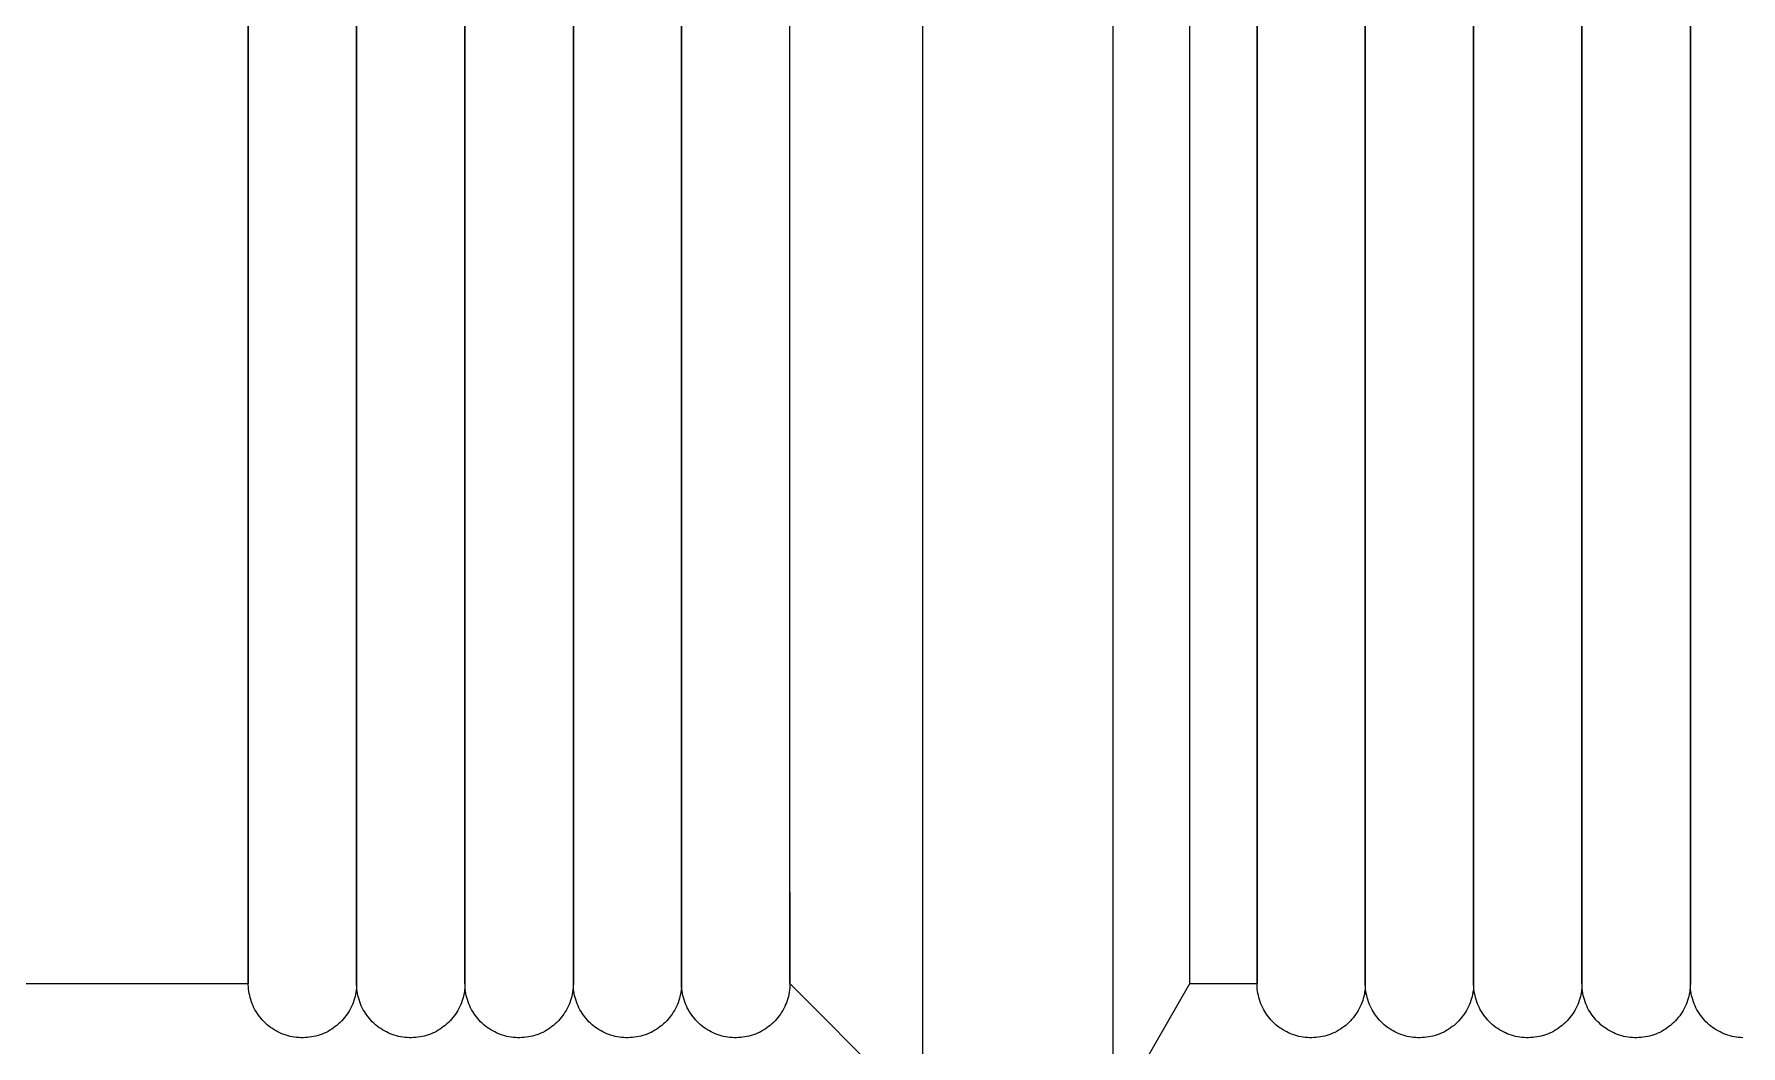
# Model space of a CAD drawing. Header units: inches. Extents: x -10318 to -7858, y -1627 to -453.
# Drawn here: x -8712.705 to -8711.479, y -571.593 to -570.866 of the extents above; entities that cross this region are included whole.
import ezdxf

# ---------------------------------------------------------------- set-up
doc = ezdxf.new("R2010")
doc.units = ezdxf.units.IN
doc.header["$MEASUREMENT"] = 0
doc.layers.add('A-GENM', color=13, linetype='Continuous', lineweight=9)

# ---------------------------------------------------------------- blocks, each defined once
blk = doc.blocks.new('M4_Assault_Rifle_14308 - M4_Assault_Rifle_14308-V7-4-Lower')
at = {"layer": 'A-GENM'}
for p, q in [((7.615, -1.1331), (7.5599, -1.2286)), ((7.615, -1.1331), (7.615, -1.8851)), ((7.8472, -1.2286), (7.7517, -1.1331)), ((7.7517, -1.1331), (7.7517, -1.8851)), ((7.2004, -1.2286), (7.2004, -1.8851)), ((7.2783, -1.2286), (7.2783, -1.8851)), ((7.3561, -1.2286), (7.3561, -1.8851)), ((7.4339, -1.2286), (7.4339, -1.8851)), ((7.5599, -1.2286), (7.5117, -1.2286)), ((7.5117, -1.2286), (7.5117, -1.8851)), ((7.5599, -1.2286), (7.5599, -1.8851)), ((7.8472, -1.2286), (7.8472, -1.8851)), ((7.925, -1.2286), (7.925, -1.8851)), ((8.0028, -1.2286), (8.0028, -1.8851)), ((8.0807, -1.2286), (8.0807, -1.8851)), ((8.1585, -1.2286), (8.1585, -1.8851)), ((8.2845, -1.2286), (8.2363, -1.2286)), ((8.2363, -1.2286), (8.2363, -1.8851)), ((9.18, -1.2286), (8.2845, -1.2286)), ((7.2004, -1.8851), (7.2004, -2.5417)), ((7.2783, -1.8851), (7.2783, -2.5417)), ((7.3561, -1.8851), (7.3561, -2.5417)), ((7.4339, -1.8851), (7.4339, -2.5417)), ((7.5117, -1.8851), (7.5117, -2.5417)), ((7.5599, -1.8851), (7.5599, -2.5417)), ((7.615, -1.8851), (7.615, -2.6372)), ((7.7517, -1.8851), (7.7517, -2.6372)), ((7.8472, -1.8851), (7.8472, -2.5417)), ((7.925, -1.8851), (7.925, -2.5417)), ((8.0028, -1.8851), (8.0028, -2.5417)), ((8.0807, -1.8851), (8.0807, -2.5417)), ((8.1585, -1.8851), (8.1585, -2.5417)), ((8.2363, -1.8851), (8.2363, -2.5417))]:
    blk.add_line(p, q, dxfattribs=at)
at = {"layer": 'A-GENM', "flags": 128}
for points in [[(7.1627, -1.1897), (7.1642, -1.1898), (7.1658, -1.19), (7.1673, -1.1902), (7.1689, -1.1904), (7.1704, -1.1907), (7.1719, -1.1911), (7.1734, -1.1916), (7.1749, -1.1921), (7.1763, -1.1926), (7.1777, -1.1932), (7.1791, -1.1939), (7.1805, -1.1947), (7.1818, -1.1954), (7.1832, -1.1963), (7.1844, -1.1972), (7.1857, -1.1981), (7.1869, -1.1991), (7.188, -1.2001), (7.1892, -1.2012), (7.1902, -1.2023), (7.1913, -1.2035), (7.1922, -1.2047), (7.1932, -1.206), (7.194, -1.2073), (7.1949, -1.2086), (7.1957, -1.2099), (7.1964, -1.2113), (7.197, -1.2127), (7.1976, -1.2141), (7.1982, -1.2156), (7.1987, -1.2171), (7.1991, -1.2186), (7.1995, -1.2201), (7.1998, -1.2216), (7.2001, -1.2231), (7.2002, -1.2247), (7.2004, -1.2262), (7.2004, -1.2278), (7.2004, -1.2286)], [(7.2004, -1.2286), (7.2005, -1.2271), (7.2006, -1.2255), (7.2007, -1.224), (7.2009, -1.2224), (7.2012, -1.2209), (7.2016, -1.2194), (7.202, -1.2179), (7.2024, -1.2164), (7.2029, -1.2149), (7.2035, -1.2135), (7.2041, -1.2121), (7.2048, -1.2107), (7.2056, -1.2093), (7.2064, -1.208), (7.2072, -1.2067), (7.2081, -1.2054), (7.2091, -1.2042), (7.2101, -1.203), (7.2111, -1.2018), (7.2122, -1.2007), (7.2134, -1.1997), (7.2146, -1.1986), (7.2158, -1.1977), (7.217, -1.1968), (7.2183, -1.1959), (7.2197, -1.1951), (7.221, -1.1943), (7.2224, -1.1936), (7.2238, -1.193), (7.2253, -1.1924), (7.2267, -1.1918), (7.2282, -1.1914), (7.2297, -1.1909), (7.2312, -1.1906), (7.2327, -1.1903), (7.2343, -1.1901), (7.2358, -1.1899), (7.2374, -1.1898), (7.2389, -1.1897), (7.2405, -1.1897), (7.242, -1.1898), (7.2436, -1.19), (7.2451, -1.1902), (7.2467, -1.1904), (7.2482, -1.1907), (7.2497, -1.1911), (7.2512, -1.1916), (7.2527, -1.1921), (7.2541, -1.1926), (7.2555, -1.1932), (7.2569, -1.1939), (7.2583, -1.1947), (7.2597, -1.1954), (7.261, -1.1963), (7.2622, -1.1972), (7.2635, -1.1981), (7.2647, -1.1991), (7.2658, -1.2001), (7.267, -1.2012), (7.268, -1.2023), (7.2691, -1.2035), (7.27, -1.2047), (7.271, -1.206), (7.2719, -1.2073), (7.2727, -1.2086), (7.2735, -1.2099), (7.2742, -1.2113), (7.2748, -1.2127), (7.2755, -1.2141), (7.276, -1.2156), (7.2765, -1.2171), (7.2769, -1.2186), (7.2773, -1.2201), (7.2776, -1.2216), (7.2779, -1.2231), (7.2781, -1.2247), (7.2782, -1.2262), (7.2782, -1.2278), (7.2783, -1.2286)], [(7.2783, -1.2286), (7.2783, -1.2271), (7.2784, -1.2255), (7.2785, -1.224), (7.2787, -1.2224), (7.279, -1.2209), (7.2794, -1.2194), (7.2798, -1.2179), (7.2802, -1.2164), (7.2807, -1.2149), (7.2813, -1.2135), (7.282, -1.2121), (7.2826, -1.2107), (7.2834, -1.2093), (7.2842, -1.208), (7.285, -1.2067), (7.286, -1.2054), (7.2869, -1.2042), (7.2879, -1.203), (7.289, -1.2018), (7.2901, -1.2007), (7.2912, -1.1997), (7.2924, -1.1986), (7.2936, -1.1977), (7.2948, -1.1968), (7.2961, -1.1959), (7.2975, -1.1951), (7.2988, -1.1943), (7.3002, -1.1936), (7.3016, -1.193), (7.3031, -1.1924), (7.3045, -1.1918), (7.306, -1.1914), (7.3075, -1.1909), (7.309, -1.1906), (7.3105, -1.1903), (7.3121, -1.1901), (7.3136, -1.1899), (7.3152, -1.1898), (7.3167, -1.1897), (7.3183, -1.1897), (7.3198, -1.1898), (7.3214, -1.19), (7.3229, -1.1902), (7.3245, -1.1904), (7.326, -1.1907), (7.3275, -1.1911), (7.329, -1.1916), (7.3305, -1.1921), (7.3319, -1.1926), (7.3333, -1.1932), (7.3347, -1.1939), (7.3361, -1.1947), (7.3375, -1.1954), (7.3388, -1.1963), (7.3401, -1.1972), (7.3413, -1.1981), (7.3425, -1.1991), (7.3437, -1.2001), (7.3448, -1.2012), (7.3458, -1.2023), (7.3469, -1.2035), (7.3479, -1.2047), (7.3488, -1.206), (7.3497, -1.2073), (7.3505, -1.2086), (7.3513, -1.2099), (7.352, -1.2113), (7.3527, -1.2127), (7.3533, -1.2141), (7.3538, -1.2156), (7.3543, -1.2171), (7.3547, -1.2186), (7.3551, -1.2201), (7.3554, -1.2216), (7.3557, -1.2231), (7.3559, -1.2247), (7.356, -1.2262), (7.3561, -1.2278), (7.3561, -1.2286)], [(7.3561, -1.2286), (7.3561, -1.2271), (7.3562, -1.2255), (7.3563, -1.224), (7.3566, -1.2224), (7.3568, -1.2209), (7.3572, -1.2194), (7.3576, -1.2179), (7.358, -1.2164), (7.3586, -1.2149), (7.3591, -1.2135), (7.3598, -1.2121), (7.3605, -1.2107), (7.3612, -1.2093), (7.362, -1.208), (7.3629, -1.2067), (7.3638, -1.2054), (7.3647, -1.2042), (7.3657, -1.203), (7.3668, -1.2018), (7.3679, -1.2007), (7.369, -1.1997), (7.3702, -1.1986), (7.3714, -1.1977), (7.3727, -1.1968), (7.3739, -1.1959), (7.3753, -1.1951), (7.3766, -1.1943), (7.378, -1.1936), (7.3794, -1.193), (7.3809, -1.1924), (7.3823, -1.1918), (7.3838, -1.1914), (7.3853, -1.1909), (7.3868, -1.1906), (7.3884, -1.1903), (7.3899, -1.1901), (7.3914, -1.1899), (7.393, -1.1898), (7.3945, -1.1897), (7.3961, -1.1897), (7.3977, -1.1898), (7.3992, -1.19), (7.4007, -1.1902), (7.4023, -1.1904), (7.4038, -1.1907), (7.4053, -1.1911), (7.4068, -1.1916), (7.4083, -1.1921), (7.4097, -1.1926)], [(7.4097, -1.1926), (7.4112, -1.1932), (7.4126, -1.1939), (7.4139, -1.1947), (7.4153, -1.1954), (7.4166, -1.1963), (7.4179, -1.1972), (7.4191, -1.1981), (7.4203, -1.1991), (7.4215, -1.2001), (7.4226, -1.2012), (7.4237, -1.2023), (7.4247, -1.2035), (7.4257, -1.2047), (7.4266, -1.206), (7.4275, -1.2073), (7.4283, -1.2086), (7.4291, -1.2099), (7.4298, -1.2113), (7.4305, -1.2127), (7.4311, -1.2141), (7.4316, -1.2156), (7.4321, -1.2171), (7.4325, -1.2186), (7.4329, -1.2201), (7.4332, -1.2216), (7.4335, -1.2231), (7.4337, -1.2247), (7.4338, -1.2262), (7.4339, -1.2278), (7.4339, -1.2286)], [(7.4339, -1.2286), (7.4339, -1.2271), (7.434, -1.2255), (7.4341, -1.224), (7.4344, -1.2224), (7.4346, -1.2209), (7.435, -1.2194), (7.4354, -1.2179), (7.4358, -1.2164), (7.4364, -1.2149), (7.4369, -1.2135), (7.4376, -1.2121), (7.4383, -1.2107), (7.439, -1.2093), (7.4398, -1.208), (7.4407, -1.2067), (7.4416, -1.2054), (7.4425, -1.2042), (7.4435, -1.203), (7.4446, -1.2018), (7.4457, -1.2007), (7.4468, -1.1997), (7.448, -1.1986), (7.4492, -1.1977), (7.4505, -1.1968), (7.4518, -1.1959), (7.4531, -1.1951), (7.4544, -1.1943), (7.4558, -1.1936), (7.4572, -1.193), (7.4587, -1.1924), (7.4601, -1.1918), (7.4616, -1.1914), (7.4631, -1.1909), (7.4646, -1.1906), (7.4662, -1.1903), (7.4677, -1.1901), (7.4692, -1.1899), (7.4708, -1.1898), (7.4724, -1.1897), (7.4739, -1.1897), (7.4755, -1.1898), (7.477, -1.19), (7.4786, -1.1902), (7.4801, -1.1904), (7.4816, -1.1907), (7.4831, -1.1911), (7.4846, -1.1916), (7.4861, -1.1921), (7.4875, -1.1926), (7.489, -1.1932), (7.4904, -1.1939), (7.4917, -1.1947), (7.4931, -1.1954), (7.4944, -1.1963), (7.4957, -1.1972), (7.4969, -1.1981), (7.4981, -1.1991), (7.4993, -1.2001), (7.5004, -1.2012), (7.5015, -1.2023), (7.5025, -1.2035), (7.5035, -1.2047), (7.5044, -1.206), (7.5053, -1.2073), (7.5061, -1.2086), (7.5069, -1.2099), (7.5076, -1.2113), (7.5083, -1.2127), (7.5089, -1.2141), (7.5094, -1.2156), (7.5099, -1.2171), (7.5104, -1.2186), (7.5107, -1.2201), (7.511, -1.2216), (7.5113, -1.2231), (7.5115, -1.2247), (7.5116, -1.2262), (7.5117, -1.2278), (7.5117, -1.2286)], [(7.8472, -1.2286), (7.8473, -1.2271), (7.8474, -1.2255), (7.8475, -1.224), (7.8477, -1.2224), (7.848, -1.2209), (7.8483, -1.2194), (7.8487, -1.2179), (7.8492, -1.2164), (7.8497, -1.2149), (7.8503, -1.2135), (7.8509, -1.2121), (7.8516, -1.2107), (7.8524, -1.2093), (7.8532, -1.208), (7.854, -1.2067), (7.8549, -1.2054), (7.8559, -1.2042), (7.8569, -1.203), (7.8579, -1.2018), (7.859, -1.2007), (7.8602, -1.1997), (7.8613, -1.1986), (7.8626, -1.1977), (7.8638, -1.1968), (7.8651, -1.1959), (7.8664, -1.1951), (7.8678, -1.1943), (7.8692, -1.1936), (7.8706, -1.193), (7.872, -1.1924), (7.8735, -1.1918), (7.875, -1.1914), (7.8765, -1.1909), (7.878, -1.1906), (7.8795, -1.1903), (7.8811, -1.1901), (7.8826, -1.1899), (7.8842, -1.1898), (7.8857, -1.1897), (7.8873, -1.1897), (7.8888, -1.1898), (7.8904, -1.19), (7.8919, -1.1902), (7.8935, -1.1904), (7.895, -1.1907), (7.8965, -1.1911), (7.898, -1.1916), (7.8994, -1.1921), (7.9009, -1.1926), (7.9023, -1.1932), (7.9037, -1.1939), (7.9051, -1.1947), (7.9064, -1.1954), (7.9078, -1.1963), (7.909, -1.1972), (7.9103, -1.1981), (7.9115, -1.1991), (7.9126, -1.2001), (7.9137, -1.2012), (7.9148, -1.2023), (7.9158, -1.2035), (7.9168, -1.2047), (7.9178, -1.206), (7.9186, -1.2073), (7.9195, -1.2086), (7.9202, -1.2099), (7.921, -1.2113), (7.9216, -1.2127), (7.9222, -1.2141), (7.9228, -1.2156), (7.9233, -1.2171), (7.9237, -1.2186), (7.9241, -1.2201), (7.9244, -1.2216), (7.9246, -1.2231), (7.9248, -1.2247), (7.925, -1.2262), (7.925, -1.2278), (7.925, -1.2286)], [(7.925, -1.2286), (7.9251, -1.2271), (7.9252, -1.2255), (7.9253, -1.224), (7.9255, -1.2224), (7.9258, -1.2209), (7.9262, -1.2194), (7.9266, -1.2179), (7.927, -1.2164), (7.9275, -1.2149), (7.9281, -1.2135), (7.9287, -1.2121), (7.9294, -1.2107), (7.9302, -1.2093), (7.931, -1.208), (7.9318, -1.2067), (7.9327, -1.2054), (7.9337, -1.2042), (7.9347, -1.203), (7.9357, -1.2018), (7.9368, -1.2007), (7.938, -1.1997), (7.9392, -1.1986), (7.9404, -1.1977), (7.9416, -1.1968), (7.9429, -1.1959), (7.9442, -1.1951), (7.9456, -1.1943), (7.947, -1.1936), (7.9484, -1.193), (7.9498, -1.1924), (7.9513, -1.1918), (7.9528, -1.1914), (7.9543, -1.1909), (7.9558, -1.1906), (7.9573, -1.1903), (7.9589, -1.1901), (7.9604, -1.1899), (7.962, -1.1898), (7.9635, -1.1897), (7.9651, -1.1897), (7.9666, -1.1898), (7.9682, -1.19), (7.9697, -1.1902), (7.9713, -1.1904), (7.9728, -1.1907), (7.9743, -1.1911), (7.9758, -1.1916), (7.9773, -1.1921), (7.9787, -1.1926), (7.9801, -1.1932), (7.9815, -1.1939), (7.9829, -1.1947), (7.9842, -1.1954), (7.9856, -1.1963), (7.9868, -1.1972), (7.9881, -1.1981), (7.9893, -1.1991), (7.9904, -1.2001), (7.9916, -1.2012), (7.9926, -1.2023), (7.9937, -1.2035), (7.9946, -1.2047), (7.9956, -1.206), (7.9964, -1.2073), (7.9973, -1.2086), (7.9981, -1.2099), (7.9988, -1.2113), (7.9994, -1.2127), (8, -1.2141), (8.0006, -1.2156), (8.0011, -1.2171), (8.0015, -1.2186), (8.0019, -1.2201), (8.0022, -1.2216), (8.0025, -1.2231), (8.0026, -1.2247), (8.0028, -1.2262), (8.0028, -1.2278), (8.0028, -1.2286)], [(8.0028, -1.2286), (8.0029, -1.2271), (8.003, -1.2255), (8.0031, -1.224), (8.0033, -1.2224), (8.0036, -1.2209), (8.004, -1.2194), (8.0044, -1.2179), (8.0048, -1.2164), (8.0053, -1.2149), (8.0059, -1.2135), (8.0066, -1.2121), (8.0072, -1.2107), (8.008, -1.2093), (8.0088, -1.208), (8.0096, -1.2067), (8.0105, -1.2054), (8.0115, -1.2042), (8.0125, -1.203), (8.0135, -1.2018), (8.0146, -1.2007), (8.0158, -1.1997), (8.017, -1.1986), (8.0182, -1.1977), (8.0194, -1.1968), (8.0207, -1.1959), (8.0221, -1.1951), (8.0234, -1.1943), (8.0248, -1.1936), (8.0262, -1.193), (8.0277, -1.1924), (8.0291, -1.1918), (8.0306, -1.1914), (8.0321, -1.1909), (8.0336, -1.1906), (8.0351, -1.1903), (8.0367, -1.1901), (8.0382, -1.1899), (8.0398, -1.1898), (8.0413, -1.1897), (8.0429, -1.1897), (8.0444, -1.1898), (8.046, -1.19), (8.0475, -1.1902), (8.0491, -1.1904), (8.0506, -1.1907), (8.0521, -1.1911), (8.0536, -1.1916), (8.0551, -1.1921), (8.0565, -1.1926), (8.0579, -1.1932), (8.0593, -1.1939), (8.0607, -1.1947), (8.0621, -1.1954), (8.0634, -1.1963), (8.0646, -1.1972), (8.0659, -1.1981), (8.0671, -1.1991), (8.0682, -1.2001), (8.0694, -1.2012), (8.0704, -1.2023), (8.0715, -1.2035), (8.0724, -1.2047), (8.0734, -1.206), (8.0743, -1.2073), (8.0751, -1.2086), (8.0759, -1.2099), (8.0766, -1.2113), (8.0772, -1.2127), (8.0779, -1.2141), (8.0784, -1.2156), (8.0789, -1.2171), (8.0793, -1.2186), (8.0797, -1.2201), (8.08, -1.2216), (8.0803, -1.2231), (8.0805, -1.2247), (8.0806, -1.2262), (8.0806, -1.2278), (8.0807, -1.2286)], [(8.0807, -1.2286), (8.0807, -1.2271), (8.0808, -1.2255), (8.0809, -1.224), (8.0811, -1.2224), (8.0814, -1.2209), (8.0818, -1.2194), (8.0822, -1.2179), (8.0826, -1.2164), (8.0831, -1.2149), (8.0837, -1.2135), (8.0844, -1.2121), (8.085, -1.2107), (8.0858, -1.2093), (8.0866, -1.208), (8.0874, -1.2067), (8.0884, -1.2054), (8.0893, -1.2042), (8.0903, -1.203), (8.0914, -1.2018), (8.0925, -1.2007), (8.0936, -1.1997), (8.0948, -1.1986), (8.096, -1.1977), (8.0972, -1.1968), (8.0985, -1.1959), (8.0999, -1.1951), (8.1012, -1.1943), (8.1026, -1.1936), (8.104, -1.193), (8.1055, -1.1924), (8.1069, -1.1918), (8.1084, -1.1914), (8.1099, -1.1909), (8.1114, -1.1906), (8.1129, -1.1903), (8.1145, -1.1901), (8.116, -1.1899), (8.1176, -1.1898), (8.1191, -1.1897), (8.1207, -1.1897), (8.1222, -1.1898), (8.1238, -1.19), (8.1253, -1.1902), (8.1269, -1.1904), (8.1284, -1.1907), (8.1299, -1.1911), (8.1314, -1.1916), (8.1329, -1.1921), (8.1343, -1.1926), (8.1357, -1.1932), (8.1371, -1.1939), (8.1385, -1.1947), (8.1399, -1.1954), (8.1412, -1.1963), (8.1425, -1.1972), (8.1437, -1.1981), (8.1449, -1.1991), (8.1461, -1.2001), (8.1472, -1.2012), (8.1482, -1.2023), (8.1493, -1.2035), (8.1503, -1.2047), (8.1512, -1.206), (8.1521, -1.2073), (8.1529, -1.2086), (8.1537, -1.2099), (8.1544, -1.2113), (8.1551, -1.2127), (8.1557, -1.2141), (8.1562, -1.2156), (8.1567, -1.2171), (8.1571, -1.2186), (8.1575, -1.2201), (8.1578, -1.2216), (8.1581, -1.2231), (8.1583, -1.2247), (8.1584, -1.2262), (8.1585, -1.2278), (8.1585, -1.2286)], [(8.1585, -1.2286), (8.1585, -1.2271), (8.1586, -1.2255), (8.1587, -1.224), (8.159, -1.2224), (8.1592, -1.2209), (8.1596, -1.2194), (8.16, -1.2179), (8.1604, -1.2164), (8.161, -1.2149), (8.1615, -1.2135), (8.1622, -1.2121), (8.1629, -1.2107), (8.1636, -1.2093), (8.1644, -1.208), (8.1653, -1.2067), (8.1662, -1.2054), (8.1671, -1.2042), (8.1681, -1.203), (8.1692, -1.2018), (8.1703, -1.2007), (8.1714, -1.1997), (8.1726, -1.1986), (8.1738, -1.1977), (8.1751, -1.1968), (8.1763, -1.1959), (8.1777, -1.1951), (8.179, -1.1943), (8.1804, -1.1936), (8.1818, -1.193), (8.1833, -1.1924), (8.1847, -1.1918), (8.1862, -1.1914), (8.1877, -1.1909), (8.1892, -1.1906), (8.1908, -1.1903), (8.1923, -1.1901), (8.1938, -1.1899), (8.1954, -1.1898), (8.1969, -1.1897), (8.1985, -1.1897), (8.2001, -1.1898), (8.2016, -1.19), (8.2031, -1.1902), (8.2047, -1.1904), (8.2062, -1.1907), (8.2077, -1.1911), (8.2092, -1.1916), (8.2107, -1.1921), (8.2121, -1.1926), (8.2136, -1.1932), (8.215, -1.1939), (8.2163, -1.1947), (8.2177, -1.1954), (8.219, -1.1963), (8.2203, -1.1972), (8.2215, -1.1981), (8.2227, -1.1991), (8.2239, -1.2001), (8.225, -1.2012), (8.2261, -1.2023), (8.2271, -1.2035), (8.2281, -1.2047), (8.229, -1.206), (8.2299, -1.2073), (8.2307, -1.2086), (8.2315, -1.2099), (8.2322, -1.2113), (8.2329, -1.2127), (8.2335, -1.2141), (8.234, -1.2156), (8.2345, -1.2171), (8.2349, -1.2186), (8.2353, -1.2201), (8.2356, -1.2216), (8.2359, -1.2231), (8.2361, -1.2247), (8.2362, -1.2262), (8.2363, -1.2278), (8.2363, -1.2286)], [(7.2004, -1.2286), (7.2004, -1.2291), (7.2004, -1.2307), (7.2004, -1.2333), (7.2004, -1.237), (7.2004, -1.2417), (7.2004, -1.2474), (7.2004, -1.2542), (7.2004, -1.262), (7.2004, -1.2707), (7.2004, -1.2804), (7.2004, -1.2912), (7.2004, -1.3028), (7.2004, -1.3154), (7.2004, -1.3289), (7.2004, -1.3433), (7.2004, -1.3586), (7.2004, -1.3747), (7.2004, -1.3916)], [(7.2004, -1.2286), (7.2004, -1.2291), (7.2004, -1.2307), (7.2004, -1.2333), (7.2004, -1.237), (7.2004, -1.2417), (7.2004, -1.2474), (7.2004, -1.2542), (7.2004, -1.262), (7.2004, -1.2707), (7.2004, -1.2804), (7.2004, -1.2912), (7.2004, -1.3028), (7.2004, -1.3154), (7.2004, -1.3289), (7.2004, -1.3433), (7.2004, -1.3586), (7.2004, -1.3747), (7.2004, -1.3916), (7.2004, -1.4093), (7.2004, -1.4277), (7.2004, -1.4469), (7.2004, -1.4668), (7.2004, -1.4874), (7.2004, -1.5086), (7.2004, -1.5304), (7.2004, -1.5528), (7.2004, -1.5757), (7.2004, -1.5991), (7.2004, -1.623), (7.2004, -1.6473), (7.2004, -1.6719), (7.2004, -1.6969), (7.2004, -1.7222), (7.2004, -1.7478), (7.2004, -1.7736), (7.2004, -1.7995), (7.2004, -1.8256), (7.2004, -1.8518), (7.2004, -1.8781), (7.2004, -1.8851)], [(7.2004, -1.8851), (7.2004, -1.8589), (7.2004, -1.8327), (7.2004, -1.8066), (7.2004, -1.7806), (7.2004, -1.7547), (7.2004, -1.7291), (7.2004, -1.7037), (7.2004, -1.6786), (7.2004, -1.6539), (7.2004, -1.6295), (7.2004, -1.6055), (7.2004, -1.582), (7.2004, -1.5589), (7.2004, -1.5364), (7.2004, -1.5144), (7.2004, -1.4931), (7.2004, -1.4723), (7.2004, -1.4522), (7.2004, -1.4329), (7.2004, -1.4142), (7.2004, -1.3963), (7.2004, -1.3791), (7.2004, -1.3628), (7.2004, -1.3473), (7.2004, -1.3327), (7.2004, -1.319), (7.2004, -1.3061), (7.2004, -1.2942), (7.2004, -1.2832), (7.2004, -1.2732), (7.2004, -1.2642), (7.2004, -1.2562), (7.2004, -1.2492), (7.2004, -1.2432), (7.2004, -1.2382), (7.2004, -1.2342), (7.2004, -1.2313), (7.2004, -1.2295), (7.2004, -1.2287)], [(7.2004, -1.4931), (7.2004, -1.4723), (7.2004, -1.4522), (7.2004, -1.4329), (7.2004, -1.4142), (7.2004, -1.3963), (7.2004, -1.3791), (7.2004, -1.3628), (7.2004, -1.3473), (7.2004, -1.3327), (7.2004, -1.319), (7.2004, -1.3061), (7.2004, -1.2942), (7.2004, -1.2832), (7.2004, -1.2732), (7.2004, -1.2642), (7.2004, -1.2562), (7.2004, -1.2492), (7.2004, -1.2432), (7.2004, -1.2382), (7.2004, -1.2342), (7.2004, -1.2313), (7.2004, -1.2295), (7.2004, -1.2287)], [(7.2783, -1.2286), (7.2783, -1.2291), (7.2783, -1.2307), (7.2783, -1.2333), (7.2783, -1.237), (7.2783, -1.2417), (7.2783, -1.2474), (7.2783, -1.2542), (7.2783, -1.262), (7.2783, -1.2707), (7.2783, -1.2804), (7.2783, -1.2912), (7.2783, -1.3028), (7.2783, -1.3154), (7.2783, -1.3289), (7.2783, -1.3433), (7.2783, -1.3586), (7.2783, -1.3747), (7.2783, -1.3916)], [(7.2783, -1.2286), (7.2783, -1.2291), (7.2783, -1.2307), (7.2783, -1.2333), (7.2783, -1.237), (7.2783, -1.2417), (7.2783, -1.2474), (7.2783, -1.2542), (7.2783, -1.262), (7.2783, -1.2707), (7.2783, -1.2804), (7.2783, -1.2912), (7.2783, -1.3028), (7.2783, -1.3154), (7.2783, -1.3289), (7.2783, -1.3433), (7.2783, -1.3586), (7.2783, -1.3747), (7.2783, -1.3916), (7.2783, -1.4093), (7.2783, -1.4277), (7.2783, -1.4469), (7.2783, -1.4668), (7.2783, -1.4874), (7.2783, -1.5086), (7.2783, -1.5304), (7.2783, -1.5528), (7.2783, -1.5757), (7.2783, -1.5991), (7.2783, -1.623), (7.2783, -1.6473), (7.2783, -1.6719), (7.2783, -1.6969), (7.2783, -1.7222), (7.2783, -1.7478), (7.2783, -1.7736), (7.2783, -1.7995), (7.2783, -1.8256), (7.2783, -1.8518), (7.2783, -1.8781), (7.2783, -1.8851)], [(7.2783, -1.8851), (7.2783, -1.8589), (7.2783, -1.8327), (7.2783, -1.8066), (7.2783, -1.7806), (7.2783, -1.7547), (7.2783, -1.7291), (7.2783, -1.7037), (7.2783, -1.6786), (7.2783, -1.6539), (7.2783, -1.6295), (7.2783, -1.6055), (7.2783, -1.582), (7.2783, -1.5589), (7.2783, -1.5364), (7.2783, -1.5144), (7.2783, -1.4931), (7.2783, -1.4723), (7.2783, -1.4522), (7.2783, -1.4329), (7.2783, -1.4142), (7.2783, -1.3963), (7.2783, -1.3791), (7.2783, -1.3628), (7.2783, -1.3473), (7.2783, -1.3327), (7.2783, -1.319), (7.2783, -1.3061), (7.2783, -1.2942), (7.2783, -1.2832), (7.2783, -1.2732), (7.2783, -1.2642), (7.2783, -1.2562), (7.2783, -1.2492), (7.2783, -1.2432), (7.2783, -1.2382), (7.2783, -1.2342), (7.2783, -1.2313), (7.2783, -1.2295), (7.2783, -1.2287)], [(7.2783, -1.4931), (7.2783, -1.4723), (7.2783, -1.4522), (7.2783, -1.4329), (7.2783, -1.4142), (7.2783, -1.3963), (7.2783, -1.3791), (7.2783, -1.3628), (7.2783, -1.3473), (7.2783, -1.3327), (7.2783, -1.319), (7.2783, -1.3061), (7.2783, -1.2942), (7.2783, -1.2832), (7.2783, -1.2732), (7.2783, -1.2642), (7.2783, -1.2562), (7.2783, -1.2492), (7.2783, -1.2432), (7.2783, -1.2382), (7.2783, -1.2342), (7.2783, -1.2313), (7.2783, -1.2295), (7.2783, -1.2287)], [(7.3561, -1.2286), (7.3561, -1.2291), (7.3561, -1.2307), (7.3561, -1.2333), (7.3561, -1.237), (7.3561, -1.2417), (7.3561, -1.2474), (7.3561, -1.2542), (7.3561, -1.262), (7.3561, -1.2707), (7.3561, -1.2804), (7.3561, -1.2912), (7.3561, -1.3028), (7.3561, -1.3154), (7.3561, -1.3289), (7.3561, -1.3433), (7.3561, -1.3586), (7.3561, -1.3747), (7.3561, -1.3916)], [(7.3561, -1.2286), (7.3561, -1.2291), (7.3561, -1.2307), (7.3561, -1.2333), (7.3561, -1.237), (7.3561, -1.2417), (7.3561, -1.2474), (7.3561, -1.2542), (7.3561, -1.262), (7.3561, -1.2707), (7.3561, -1.2804), (7.3561, -1.2912), (7.3561, -1.3028), (7.3561, -1.3154), (7.3561, -1.3289), (7.3561, -1.3433), (7.3561, -1.3586), (7.3561, -1.3747), (7.3561, -1.3916), (7.3561, -1.4093), (7.3561, -1.4277), (7.3561, -1.4469), (7.3561, -1.4668), (7.3561, -1.4874), (7.3561, -1.5086), (7.3561, -1.5304), (7.3561, -1.5528), (7.3561, -1.5757), (7.3561, -1.5991), (7.3561, -1.623), (7.3561, -1.6473), (7.3561, -1.6719), (7.3561, -1.6969), (7.3561, -1.7222), (7.3561, -1.7478), (7.3561, -1.7736), (7.3561, -1.7995), (7.3561, -1.8256), (7.3561, -1.8518), (7.3561, -1.8781), (7.3561, -1.8851)], [(7.3561, -1.8851), (7.3561, -1.8589), (7.3561, -1.8327), (7.3561, -1.8066), (7.3561, -1.7806), (7.3561, -1.7547), (7.3561, -1.7291), (7.3561, -1.7037), (7.3561, -1.6786), (7.3561, -1.6539), (7.3561, -1.6295), (7.3561, -1.6055), (7.3561, -1.582), (7.3561, -1.5589), (7.3561, -1.5364), (7.3561, -1.5144), (7.3561, -1.4931), (7.3561, -1.4723), (7.3561, -1.4522), (7.3561, -1.4329), (7.3561, -1.4142), (7.3561, -1.3963), (7.3561, -1.3791), (7.3561, -1.3628), (7.3561, -1.3473), (7.3561, -1.3327), (7.3561, -1.319), (7.3561, -1.3061), (7.3561, -1.2942), (7.3561, -1.2832), (7.3561, -1.2732), (7.3561, -1.2642), (7.3561, -1.2562), (7.3561, -1.2492), (7.3561, -1.2432), (7.3561, -1.2382), (7.3561, -1.2342), (7.3561, -1.2313), (7.3561, -1.2295), (7.3561, -1.2287)], [(7.3561, -1.4931), (7.3561, -1.4723), (7.3561, -1.4522), (7.3561, -1.4329), (7.3561, -1.4142), (7.3561, -1.3963), (7.3561, -1.3791), (7.3561, -1.3628), (7.3561, -1.3473), (7.3561, -1.3327), (7.3561, -1.319), (7.3561, -1.3061), (7.3561, -1.2942), (7.3561, -1.2832), (7.3561, -1.2732), (7.3561, -1.2642), (7.3561, -1.2562), (7.3561, -1.2492), (7.3561, -1.2432), (7.3561, -1.2382), (7.3561, -1.2342), (7.3561, -1.2313), (7.3561, -1.2295), (7.3561, -1.2287)], [(7.4339, -1.2286), (7.4339, -1.2291), (7.4339, -1.2307), (7.4339, -1.2333), (7.4339, -1.237), (7.4339, -1.2417), (7.4339, -1.2474), (7.4339, -1.2542), (7.4339, -1.262), (7.4339, -1.2707), (7.4339, -1.2804), (7.4339, -1.2912), (7.4339, -1.3028), (7.4339, -1.3154), (7.4339, -1.3289), (7.4339, -1.3433), (7.4339, -1.3586), (7.4339, -1.3747), (7.4339, -1.3916)], [(7.4339, -1.2286), (7.4339, -1.2291), (7.4339, -1.2307), (7.4339, -1.2333), (7.4339, -1.237), (7.4339, -1.2417), (7.4339, -1.2474), (7.4339, -1.2542), (7.4339, -1.262), (7.4339, -1.2707), (7.4339, -1.2804), (7.4339, -1.2912), (7.4339, -1.3028), (7.4339, -1.3154), (7.4339, -1.3289), (7.4339, -1.3433), (7.4339, -1.3586), (7.4339, -1.3747), (7.4339, -1.3916), (7.4339, -1.4093), (7.4339, -1.4277), (7.4339, -1.4469), (7.4339, -1.4668), (7.4339, -1.4874), (7.4339, -1.5086), (7.4339, -1.5304), (7.4339, -1.5528), (7.4339, -1.5757), (7.4339, -1.5991), (7.4339, -1.623), (7.4339, -1.6473), (7.4339, -1.6719), (7.4339, -1.6969), (7.4339, -1.7222), (7.4339, -1.7478), (7.4339, -1.7736), (7.4339, -1.7995), (7.4339, -1.8256), (7.4339, -1.8518), (7.4339, -1.8781), (7.4339, -1.8851)], [(7.4339, -1.8851), (7.4339, -1.8589), (7.4339, -1.8327), (7.4339, -1.8066), (7.4339, -1.7806), (7.4339, -1.7547), (7.4339, -1.7291), (7.4339, -1.7037), (7.4339, -1.6786), (7.4339, -1.6539), (7.4339, -1.6295), (7.4339, -1.6055), (7.4339, -1.582), (7.4339, -1.5589), (7.4339, -1.5364), (7.4339, -1.5144), (7.4339, -1.4931), (7.4339, -1.4723), (7.4339, -1.4522), (7.4339, -1.4329), (7.4339, -1.4142), (7.4339, -1.3963), (7.4339, -1.3791), (7.4339, -1.3628), (7.4339, -1.3473), (7.4339, -1.3327), (7.4339, -1.319), (7.4339, -1.3061), (7.4339, -1.2942), (7.4339, -1.2832), (7.4339, -1.2732), (7.4339, -1.2642), (7.4339, -1.2562), (7.4339, -1.2492), (7.4339, -1.2432), (7.4339, -1.2382), (7.4339, -1.2342), (7.4339, -1.2313), (7.4339, -1.2295), (7.4339, -1.2287)], [(7.4339, -1.4931), (7.4339, -1.4723), (7.4339, -1.4522), (7.4339, -1.4329), (7.4339, -1.4142), (7.4339, -1.3963), (7.4339, -1.3791), (7.4339, -1.3628), (7.4339, -1.3473), (7.4339, -1.3327), (7.4339, -1.319), (7.4339, -1.3061), (7.4339, -1.2942), (7.4339, -1.2832), (7.4339, -1.2732), (7.4339, -1.2642), (7.4339, -1.2562), (7.4339, -1.2492), (7.4339, -1.2432), (7.4339, -1.2382), (7.4339, -1.2342), (7.4339, -1.2313), (7.4339, -1.2295), (7.4339, -1.2287)], [(7.5117, -1.2286), (7.5117, -1.2291), (7.5117, -1.2307), (7.5117, -1.2333), (7.5117, -1.237), (7.5117, -1.2417), (7.5117, -1.2474), (7.5117, -1.2542), (7.5117, -1.262), (7.5117, -1.2707), (7.5117, -1.2804), (7.5117, -1.2912), (7.5117, -1.3028), (7.5117, -1.3154), (7.5117, -1.3289), (7.5117, -1.3433), (7.5117, -1.3586), (7.5117, -1.3747), (7.5117, -1.3916), (7.5117, -1.4093), (7.5117, -1.4277)], [(7.5117, -1.8851), (7.5117, -1.8589), (7.5117, -1.8327), (7.5117, -1.8066), (7.5117, -1.7806), (7.5117, -1.7547), (7.5117, -1.7291), (7.5117, -1.7037), (7.5117, -1.6786), (7.5117, -1.6539), (7.5117, -1.6295), (7.5117, -1.6055), (7.5117, -1.582), (7.5117, -1.5589), (7.5117, -1.5364), (7.5117, -1.5144), (7.5117, -1.4931), (7.5117, -1.4723), (7.5117, -1.4522), (7.5117, -1.4329), (7.5117, -1.4142), (7.5117, -1.3963), (7.5117, -1.3791), (7.5117, -1.3628), (7.5117, -1.3473), (7.5117, -1.3327), (7.5117, -1.319), (7.5117, -1.3061), (7.5117, -1.2942), (7.5117, -1.2832), (7.5117, -1.2732), (7.5117, -1.2642), (7.5117, -1.2562), (7.5117, -1.2492), (7.5117, -1.2432), (7.5117, -1.2382), (7.5117, -1.2342), (7.5117, -1.2313), (7.5117, -1.2295), (7.5117, -1.2287)], [(7.8472, -1.2286), (7.8472, -1.2291), (7.8472, -1.2307), (7.8472, -1.2333), (7.8472, -1.237), (7.8472, -1.2417), (7.8472, -1.2474), (7.8472, -1.2542), (7.8472, -1.262), (7.8472, -1.2707), (7.8472, -1.2804), (7.8472, -1.2912), (7.8472, -1.3028), (7.8472, -1.3154), (7.8472, -1.3289), (7.8472, -1.3433), (7.8472, -1.3586), (7.8472, -1.3747), (7.8472, -1.3916), (7.8472, -1.4093), (7.8472, -1.4277), (7.8472, -1.4469), (7.8472, -1.4668), (7.8472, -1.4874), (7.8472, -1.5086), (7.8472, -1.5304), (7.8472, -1.5528), (7.8472, -1.5757), (7.8472, -1.5991), (7.8472, -1.623), (7.8472, -1.6473), (7.8472, -1.6719), (7.8472, -1.6969), (7.8472, -1.7222), (7.8472, -1.7478), (7.8472, -1.7736), (7.8472, -1.7995), (7.8472, -1.8256), (7.8472, -1.8518), (7.8472, -1.8781), (7.8472, -1.8851)], [(7.8472, -1.2942), (7.8472, -1.2832), (7.8472, -1.2732), (7.8472, -1.2642), (7.8472, -1.2562), (7.8472, -1.2492), (7.8472, -1.2432), (7.8472, -1.2382), (7.8472, -1.2342), (7.8472, -1.2313), (7.8472, -1.2295), (7.8472, -1.2287)], [(7.925, -1.2286), (7.925, -1.2291), (7.925, -1.2307), (7.925, -1.2333), (7.925, -1.237), (7.925, -1.2417), (7.925, -1.2474), (7.925, -1.2542), (7.925, -1.262), (7.925, -1.2707), (7.925, -1.2804), (7.925, -1.2912), (7.925, -1.3028), (7.925, -1.3154), (7.925, -1.3289), (7.925, -1.3433), (7.925, -1.3586), (7.925, -1.3747), (7.925, -1.3916)], [(7.925, -1.2286), (7.925, -1.2291), (7.925, -1.2307), (7.925, -1.2333), (7.925, -1.237), (7.925, -1.2417), (7.925, -1.2474), (7.925, -1.2542), (7.925, -1.262), (7.925, -1.2707), (7.925, -1.2804), (7.925, -1.2912), (7.925, -1.3028), (7.925, -1.3154), (7.925, -1.3289), (7.925, -1.3433), (7.925, -1.3586), (7.925, -1.3747), (7.925, -1.3916), (7.925, -1.4093), (7.925, -1.4277), (7.925, -1.4469), (7.925, -1.4668), (7.925, -1.4874), (7.925, -1.5086), (7.925, -1.5304), (7.925, -1.5528), (7.925, -1.5757), (7.925, -1.5991), (7.925, -1.623), (7.925, -1.6473), (7.925, -1.6719), (7.925, -1.6969), (7.925, -1.7222), (7.925, -1.7478), (7.925, -1.7736), (7.925, -1.7995), (7.925, -1.8256), (7.925, -1.8518), (7.925, -1.8781), (7.925, -1.8851)], [(7.925, -1.8851), (7.925, -1.8589), (7.925, -1.8327), (7.925, -1.8066), (7.925, -1.7806), (7.925, -1.7547), (7.925, -1.7291), (7.925, -1.7037), (7.925, -1.6786), (7.925, -1.6539), (7.925, -1.6295), (7.925, -1.6055), (7.925, -1.582), (7.925, -1.5589), (7.925, -1.5364), (7.925, -1.5144), (7.925, -1.4931), (7.925, -1.4723), (7.925, -1.4522), (7.925, -1.4329), (7.925, -1.4142), (7.925, -1.3963), (7.925, -1.3791), (7.925, -1.3628), (7.925, -1.3473), (7.925, -1.3327), (7.925, -1.319), (7.925, -1.3061), (7.925, -1.2942), (7.925, -1.2832), (7.925, -1.2732), (7.925, -1.2642), (7.925, -1.2562), (7.925, -1.2492), (7.925, -1.2432), (7.925, -1.2382), (7.925, -1.2342), (7.925, -1.2313), (7.925, -1.2295), (7.925, -1.2287)], [(7.925, -1.4931), (7.925, -1.4723), (7.925, -1.4522), (7.925, -1.4329), (7.925, -1.4142), (7.925, -1.3963), (7.925, -1.3791), (7.925, -1.3628), (7.925, -1.3473), (7.925, -1.3327), (7.925, -1.319), (7.925, -1.3061), (7.925, -1.2942), (7.925, -1.2832), (7.925, -1.2732), (7.925, -1.2642), (7.925, -1.2562), (7.925, -1.2492), (7.925, -1.2432), (7.925, -1.2382), (7.925, -1.2342), (7.925, -1.2313), (7.925, -1.2295), (7.925, -1.2287)], [(8.0028, -1.2286), (8.0028, -1.2291), (8.0028, -1.2307), (8.0028, -1.2333), (8.0028, -1.237), (8.0028, -1.2417), (8.0028, -1.2474), (8.0028, -1.2542), (8.0028, -1.262), (8.0028, -1.2707), (8.0028, -1.2804), (8.0028, -1.2912), (8.0028, -1.3028), (8.0028, -1.3154), (8.0028, -1.3289), (8.0028, -1.3433), (8.0028, -1.3586), (8.0028, -1.3747), (8.0028, -1.3916)], [(8.0028, -1.2286), (8.0028, -1.2291), (8.0028, -1.2307), (8.0028, -1.2333), (8.0028, -1.237), (8.0028, -1.2417), (8.0028, -1.2474), (8.0028, -1.2542), (8.0028, -1.262), (8.0028, -1.2707), (8.0028, -1.2804), (8.0028, -1.2912), (8.0028, -1.3028), (8.0028, -1.3154), (8.0028, -1.3289), (8.0028, -1.3433), (8.0028, -1.3586), (8.0028, -1.3747), (8.0028, -1.3916), (8.0028, -1.4093), (8.0028, -1.4277), (8.0028, -1.4469), (8.0028, -1.4668), (8.0028, -1.4874), (8.0028, -1.5086), (8.0028, -1.5304), (8.0028, -1.5528), (8.0028, -1.5757), (8.0028, -1.5991), (8.0028, -1.623), (8.0028, -1.6473), (8.0028, -1.6719), (8.0028, -1.6969), (8.0028, -1.7222), (8.0028, -1.7478), (8.0028, -1.7736), (8.0028, -1.7995), (8.0028, -1.8256), (8.0028, -1.8518), (8.0028, -1.8781), (8.0028, -1.8851)], [(8.0028, -1.8851), (8.0028, -1.8589), (8.0028, -1.8327), (8.0028, -1.8066), (8.0028, -1.7806), (8.0028, -1.7547), (8.0028, -1.7291), (8.0028, -1.7037), (8.0028, -1.6786), (8.0028, -1.6539), (8.0028, -1.6295), (8.0028, -1.6055), (8.0028, -1.582), (8.0028, -1.5589), (8.0028, -1.5364), (8.0028, -1.5144), (8.0028, -1.4931), (8.0028, -1.4723), (8.0028, -1.4522), (8.0028, -1.4329), (8.0028, -1.4142), (8.0028, -1.3963), (8.0028, -1.3791), (8.0028, -1.3628), (8.0028, -1.3473), (8.0028, -1.3327), (8.0028, -1.319), (8.0028, -1.3061), (8.0028, -1.2942), (8.0028, -1.2832), (8.0028, -1.2732), (8.0028, -1.2642), (8.0028, -1.2562), (8.0028, -1.2492), (8.0028, -1.2432), (8.0028, -1.2382), (8.0028, -1.2342), (8.0028, -1.2313), (8.0028, -1.2295), (8.0028, -1.2287)], [(8.0028, -1.4931), (8.0028, -1.4723), (8.0028, -1.4522), (8.0028, -1.4329), (8.0028, -1.4142), (8.0028, -1.3963), (8.0028, -1.3791), (8.0028, -1.3628), (8.0028, -1.3473), (8.0028, -1.3327), (8.0028, -1.319), (8.0028, -1.3061), (8.0028, -1.2942), (8.0028, -1.2832), (8.0028, -1.2732), (8.0028, -1.2642), (8.0028, -1.2562), (8.0028, -1.2492), (8.0028, -1.2432), (8.0028, -1.2382), (8.0028, -1.2342), (8.0028, -1.2313), (8.0028, -1.2295), (8.0028, -1.2287)], [(8.0807, -1.2286), (8.0807, -1.2291), (8.0807, -1.2307), (8.0807, -1.2333), (8.0807, -1.237), (8.0807, -1.2417), (8.0807, -1.2474), (8.0807, -1.2542), (8.0807, -1.262), (8.0807, -1.2707), (8.0807, -1.2804), (8.0807, -1.2912), (8.0807, -1.3028), (8.0807, -1.3154), (8.0807, -1.3289), (8.0807, -1.3433), (8.0807, -1.3586), (8.0807, -1.3747), (8.0807, -1.3916)], [(8.0807, -1.2286), (8.0807, -1.2291), (8.0807, -1.2307), (8.0807, -1.2333), (8.0807, -1.237), (8.0807, -1.2417), (8.0807, -1.2474), (8.0807, -1.2542), (8.0807, -1.262), (8.0807, -1.2707), (8.0807, -1.2804), (8.0807, -1.2912), (8.0807, -1.3028), (8.0807, -1.3154), (8.0807, -1.3289), (8.0807, -1.3433), (8.0807, -1.3586), (8.0807, -1.3747), (8.0807, -1.3916), (8.0807, -1.4093), (8.0807, -1.4277), (8.0807, -1.4469), (8.0807, -1.4668), (8.0807, -1.4874), (8.0807, -1.5086), (8.0807, -1.5304), (8.0807, -1.5528), (8.0807, -1.5757), (8.0807, -1.5991), (8.0807, -1.623), (8.0807, -1.6473), (8.0807, -1.6719), (8.0807, -1.6969), (8.0807, -1.7222), (8.0807, -1.7478), (8.0807, -1.7736), (8.0807, -1.7995), (8.0807, -1.8256), (8.0807, -1.8518), (8.0807, -1.8781), (8.0807, -1.8851)], [(8.0807, -1.8851), (8.0807, -1.8589), (8.0807, -1.8327), (8.0807, -1.8066), (8.0807, -1.7806), (8.0807, -1.7547), (8.0807, -1.7291), (8.0807, -1.7037), (8.0807, -1.6786), (8.0807, -1.6539), (8.0807, -1.6295), (8.0807, -1.6055), (8.0807, -1.582), (8.0807, -1.5589), (8.0807, -1.5364), (8.0807, -1.5144), (8.0807, -1.4931), (8.0807, -1.4723), (8.0807, -1.4522), (8.0807, -1.4329), (8.0807, -1.4142), (8.0807, -1.3963), (8.0807, -1.3791), (8.0807, -1.3628), (8.0807, -1.3473), (8.0807, -1.3327), (8.0807, -1.319), (8.0807, -1.3061), (8.0807, -1.2942), (8.0807, -1.2832), (8.0807, -1.2732), (8.0807, -1.2642), (8.0807, -1.2562), (8.0807, -1.2492), (8.0807, -1.2432), (8.0807, -1.2382), (8.0807, -1.2342), (8.0807, -1.2313), (8.0807, -1.2295), (8.0807, -1.2287)], [(8.0807, -1.4931), (8.0807, -1.4723), (8.0807, -1.4522), (8.0807, -1.4329), (8.0807, -1.4142), (8.0807, -1.3963), (8.0807, -1.3791), (8.0807, -1.3628), (8.0807, -1.3473), (8.0807, -1.3327), (8.0807, -1.319), (8.0807, -1.3061), (8.0807, -1.2942), (8.0807, -1.2832), (8.0807, -1.2732), (8.0807, -1.2642), (8.0807, -1.2562), (8.0807, -1.2492), (8.0807, -1.2432), (8.0807, -1.2382), (8.0807, -1.2342), (8.0807, -1.2313), (8.0807, -1.2295), (8.0807, -1.2287)], [(8.1585, -1.2286), (8.1585, -1.2291), (8.1585, -1.2307), (8.1585, -1.2333), (8.1585, -1.237), (8.1585, -1.2417), (8.1585, -1.2474), (8.1585, -1.2542), (8.1585, -1.262), (8.1585, -1.2707), (8.1585, -1.2804), (8.1585, -1.2912), (8.1585, -1.3028), (8.1585, -1.3154), (8.1585, -1.3289), (8.1585, -1.3433), (8.1585, -1.3586), (8.1585, -1.3747), (8.1585, -1.3916)], [(8.1585, -1.2286), (8.1585, -1.2291), (8.1585, -1.2307), (8.1585, -1.2333), (8.1585, -1.237), (8.1585, -1.2417), (8.1585, -1.2474), (8.1585, -1.2542), (8.1585, -1.262), (8.1585, -1.2707), (8.1585, -1.2804), (8.1585, -1.2912), (8.1585, -1.3028), (8.1585, -1.3154), (8.1585, -1.3289), (8.1585, -1.3433), (8.1585, -1.3586), (8.1585, -1.3747), (8.1585, -1.3916), (8.1585, -1.4093), (8.1585, -1.4277), (8.1585, -1.4469), (8.1585, -1.4668), (8.1585, -1.4874), (8.1585, -1.5086), (8.1585, -1.5304), (8.1585, -1.5528), (8.1585, -1.5757), (8.1585, -1.5991), (8.1585, -1.623), (8.1585, -1.6473), (8.1585, -1.6719), (8.1585, -1.6969), (8.1585, -1.7222), (8.1585, -1.7478), (8.1585, -1.7736), (8.1585, -1.7995), (8.1585, -1.8256), (8.1585, -1.8518), (8.1585, -1.8781), (8.1585, -1.8851)], [(8.1585, -1.8851), (8.1585, -1.8589), (8.1585, -1.8327), (8.1585, -1.8066), (8.1585, -1.7806), (8.1585, -1.7547), (8.1585, -1.7291), (8.1585, -1.7037), (8.1585, -1.6786), (8.1585, -1.6539), (8.1585, -1.6295), (8.1585, -1.6055), (8.1585, -1.582), (8.1585, -1.5589), (8.1585, -1.5364), (8.1585, -1.5144), (8.1585, -1.4931), (8.1585, -1.4723), (8.1585, -1.4522), (8.1585, -1.4329), (8.1585, -1.4142), (8.1585, -1.3963), (8.1585, -1.3791), (8.1585, -1.3628), (8.1585, -1.3473), (8.1585, -1.3327), (8.1585, -1.319), (8.1585, -1.3061), (8.1585, -1.2942), (8.1585, -1.2832), (8.1585, -1.2732), (8.1585, -1.2642), (8.1585, -1.2562), (8.1585, -1.2492), (8.1585, -1.2432), (8.1585, -1.2382), (8.1585, -1.2342), (8.1585, -1.2313), (8.1585, -1.2295), (8.1585, -1.2287)], [(8.1585, -1.4931), (8.1585, -1.4723), (8.1585, -1.4522), (8.1585, -1.4329), (8.1585, -1.4142), (8.1585, -1.3963), (8.1585, -1.3791), (8.1585, -1.3628), (8.1585, -1.3473), (8.1585, -1.3327), (8.1585, -1.319), (8.1585, -1.3061), (8.1585, -1.2942), (8.1585, -1.2832), (8.1585, -1.2732), (8.1585, -1.2642), (8.1585, -1.2562), (8.1585, -1.2492), (8.1585, -1.2432), (8.1585, -1.2382), (8.1585, -1.2342), (8.1585, -1.2313), (8.1585, -1.2295), (8.1585, -1.2287)], [(8.2363, -1.2286), (8.2363, -1.2291), (8.2363, -1.2307), (8.2363, -1.2333), (8.2363, -1.237), (8.2363, -1.2417), (8.2363, -1.2474), (8.2363, -1.2542), (8.2363, -1.262), (8.2363, -1.2707), (8.2363, -1.2804), (8.2363, -1.2912), (8.2363, -1.3028), (8.2363, -1.3154), (8.2363, -1.3289), (8.2363, -1.3433), (8.2363, -1.3586), (8.2363, -1.3747), (8.2363, -1.3916), (8.2363, -1.4093), (8.2363, -1.4277)], [(8.2363, -1.8851), (8.2363, -1.8589), (8.2363, -1.8327), (8.2363, -1.8066), (8.2363, -1.7806), (8.2363, -1.7547), (8.2363, -1.7291), (8.2363, -1.7037), (8.2363, -1.6786), (8.2363, -1.6539), (8.2363, -1.6295), (8.2363, -1.6055), (8.2363, -1.582), (8.2363, -1.5589), (8.2363, -1.5364), (8.2363, -1.5144), (8.2363, -1.4931), (8.2363, -1.4723), (8.2363, -1.4522), (8.2363, -1.4329), (8.2363, -1.4142), (8.2363, -1.3963), (8.2363, -1.3791), (8.2363, -1.3628), (8.2363, -1.3473), (8.2363, -1.3327), (8.2363, -1.319), (8.2363, -1.3061), (8.2363, -1.2942), (8.2363, -1.2832), (8.2363, -1.2732), (8.2363, -1.2642), (8.2363, -1.2562), (8.2363, -1.2492), (8.2363, -1.2432), (8.2363, -1.2382), (8.2363, -1.2342), (8.2363, -1.2313), (8.2363, -1.2295), (8.2363, -1.2287)], [(7.2004, -1.4668), (7.2004, -1.4874), (7.2004, -1.5086), (7.2004, -1.5304), (7.2004, -1.5528), (7.2004, -1.5757), (7.2004, -1.5991), (7.2004, -1.623), (7.2004, -1.6473), (7.2004, -1.6719), (7.2004, -1.6969), (7.2004, -1.7222), (7.2004, -1.7478), (7.2004, -1.7736), (7.2004, -1.7995), (7.2004, -1.8256), (7.2004, -1.8518)], [(7.2783, -1.4668), (7.2783, -1.4874), (7.2783, -1.5086), (7.2783, -1.5304), (7.2783, -1.5528), (7.2783, -1.5757), (7.2783, -1.5991), (7.2783, -1.623), (7.2783, -1.6473), (7.2783, -1.6719), (7.2783, -1.6969), (7.2783, -1.7222), (7.2783, -1.7478), (7.2783, -1.7736), (7.2783, -1.7995), (7.2783, -1.8256), (7.2783, -1.8518)], [(7.3561, -1.4668), (7.3561, -1.4874), (7.3561, -1.5086), (7.3561, -1.5304), (7.3561, -1.5528), (7.3561, -1.5757), (7.3561, -1.5991), (7.3561, -1.623), (7.3561, -1.6473), (7.3561, -1.6719), (7.3561, -1.6969), (7.3561, -1.7222), (7.3561, -1.7478), (7.3561, -1.7736), (7.3561, -1.7995), (7.3561, -1.8256), (7.3561, -1.8518)], [(7.4339, -1.4668), (7.4339, -1.4874), (7.4339, -1.5086), (7.4339, -1.5304), (7.4339, -1.5528), (7.4339, -1.5757), (7.4339, -1.5991), (7.4339, -1.623), (7.4339, -1.6473), (7.4339, -1.6719), (7.4339, -1.6969), (7.4339, -1.7222), (7.4339, -1.7478), (7.4339, -1.7736), (7.4339, -1.7995), (7.4339, -1.8256), (7.4339, -1.8518)], [(7.925, -1.4668), (7.925, -1.4874), (7.925, -1.5086), (7.925, -1.5304), (7.925, -1.5528), (7.925, -1.5757), (7.925, -1.5991), (7.925, -1.623), (7.925, -1.6473), (7.925, -1.6719), (7.925, -1.6969), (7.925, -1.7222), (7.925, -1.7478), (7.925, -1.7736), (7.925, -1.7995), (7.925, -1.8256), (7.925, -1.8518)], [(8.0028, -1.4668), (8.0028, -1.4874), (8.0028, -1.5086), (8.0028, -1.5304), (8.0028, -1.5528), (8.0028, -1.5757), (8.0028, -1.5991), (8.0028, -1.623), (8.0028, -1.6473), (8.0028, -1.6719), (8.0028, -1.6969), (8.0028, -1.7222), (8.0028, -1.7478), (8.0028, -1.7736), (8.0028, -1.7995), (8.0028, -1.8256), (8.0028, -1.8518)], [(8.0807, -1.4668), (8.0807, -1.4874), (8.0807, -1.5086), (8.0807, -1.5304), (8.0807, -1.5528), (8.0807, -1.5757), (8.0807, -1.5991), (8.0807, -1.623), (8.0807, -1.6473), (8.0807, -1.6719), (8.0807, -1.6969), (8.0807, -1.7222), (8.0807, -1.7478), (8.0807, -1.7736), (8.0807, -1.7995), (8.0807, -1.8256), (8.0807, -1.8518)], [(8.1585, -1.4668), (8.1585, -1.4874), (8.1585, -1.5086), (8.1585, -1.5304), (8.1585, -1.5528), (8.1585, -1.5757), (8.1585, -1.5991), (8.1585, -1.623), (8.1585, -1.6473), (8.1585, -1.6719), (8.1585, -1.6969), (8.1585, -1.7222), (8.1585, -1.7478), (8.1585, -1.7736), (8.1585, -1.7995), (8.1585, -1.8256), (8.1585, -1.8518)], [(7.2004, -1.8327), (7.2004, -1.8066), (7.2004, -1.7806), (7.2004, -1.7547), (7.2004, -1.7291), (7.2004, -1.7037), (7.2004, -1.6786), (7.2004, -1.6539), (7.2004, -1.6295), (7.2004, -1.6055), (7.2004, -1.582)], [(7.2783, -1.8327), (7.2783, -1.8066), (7.2783, -1.7806), (7.2783, -1.7547), (7.2783, -1.7291), (7.2783, -1.7037), (7.2783, -1.6786), (7.2783, -1.6539), (7.2783, -1.6295), (7.2783, -1.6055), (7.2783, -1.582)], [(7.3561, -1.8327), (7.3561, -1.8066), (7.3561, -1.7806), (7.3561, -1.7547), (7.3561, -1.7291), (7.3561, -1.7037), (7.3561, -1.6786), (7.3561, -1.6539), (7.3561, -1.6295), (7.3561, -1.6055), (7.3561, -1.582)], [(7.4339, -1.8327), (7.4339, -1.8066), (7.4339, -1.7806), (7.4339, -1.7547), (7.4339, -1.7291), (7.4339, -1.7037), (7.4339, -1.6786), (7.4339, -1.6539), (7.4339, -1.6295), (7.4339, -1.6055), (7.4339, -1.582)], [(7.925, -1.8327), (7.925, -1.8066), (7.925, -1.7806), (7.925, -1.7547), (7.925, -1.7291), (7.925, -1.7037), (7.925, -1.6786), (7.925, -1.6539), (7.925, -1.6295), (7.925, -1.6055), (7.925, -1.582)], [(8.0028, -1.8327), (8.0028, -1.8066), (8.0028, -1.7806), (8.0028, -1.7547), (8.0028, -1.7291), (8.0028, -1.7037), (8.0028, -1.6786), (8.0028, -1.6539), (8.0028, -1.6295), (8.0028, -1.6055), (8.0028, -1.582)], [(8.0807, -1.8327), (8.0807, -1.8066), (8.0807, -1.7806), (8.0807, -1.7547), (8.0807, -1.7291), (8.0807, -1.7037), (8.0807, -1.6786), (8.0807, -1.6539), (8.0807, -1.6295), (8.0807, -1.6055), (8.0807, -1.582)], [(8.1585, -1.8327), (8.1585, -1.8066), (8.1585, -1.7806), (8.1585, -1.7547), (8.1585, -1.7291), (8.1585, -1.7037), (8.1585, -1.6786), (8.1585, -1.6539), (8.1585, -1.6295), (8.1585, -1.6055), (8.1585, -1.582)], [(7.2004, -1.9185), (7.2004, -1.8922), (7.2004, -1.8851)], [(7.2004, -1.8851), (7.2004, -1.9114)], [(7.2783, -1.9185), (7.2783, -1.8922), (7.2783, -1.8851)], [(7.2783, -1.8851), (7.2783, -1.9114)], [(7.3561, -1.9185), (7.3561, -1.8922), (7.3561, -1.8851)], [(7.3561, -1.8851), (7.3561, -1.9114)], [(7.4339, -1.9185), (7.4339, -1.8922), (7.4339, -1.8851)], [(7.4339, -1.8851), (7.4339, -1.9114)], [(7.5117, -1.9185), (7.5117, -1.8922), (7.5117, -1.8851)], [(7.8472, -1.8851), (7.8472, -1.9114)], [(7.925, -1.9185), (7.925, -1.8922), (7.925, -1.8851)], [(7.925, -1.8851), (7.925, -1.9114)], [(8.0028, -1.9185), (8.0028, -1.8922), (8.0028, -1.8851)], [(8.0028, -1.8851), (8.0028, -1.9114)], [(8.0807, -1.9185), (8.0807, -1.8922), (8.0807, -1.8851)], [(8.0807, -1.8851), (8.0807, -1.9114)], [(8.1585, -1.9185), (8.1585, -1.8922), (8.1585, -1.8851)], [(8.1585, -1.8851), (8.1585, -1.9114)], [(8.2363, -1.9185), (8.2363, -1.8922), (8.2363, -1.8851)]]:
    blk.add_lwpolyline(points, dxfattribs=at)

msp = doc.modelspace()

# ---------------------------------------------------------------- block references
at = {"layer": 'A-GENM', "rotation": 180}
msp.add_blockref('M4_Assault_Rifle_14308 - M4_Assault_Rifle_14308-V7-4-Lower', (-8704.3152, -572.7769), dxfattribs=at)

doc.saveas('drawing.dxf')
